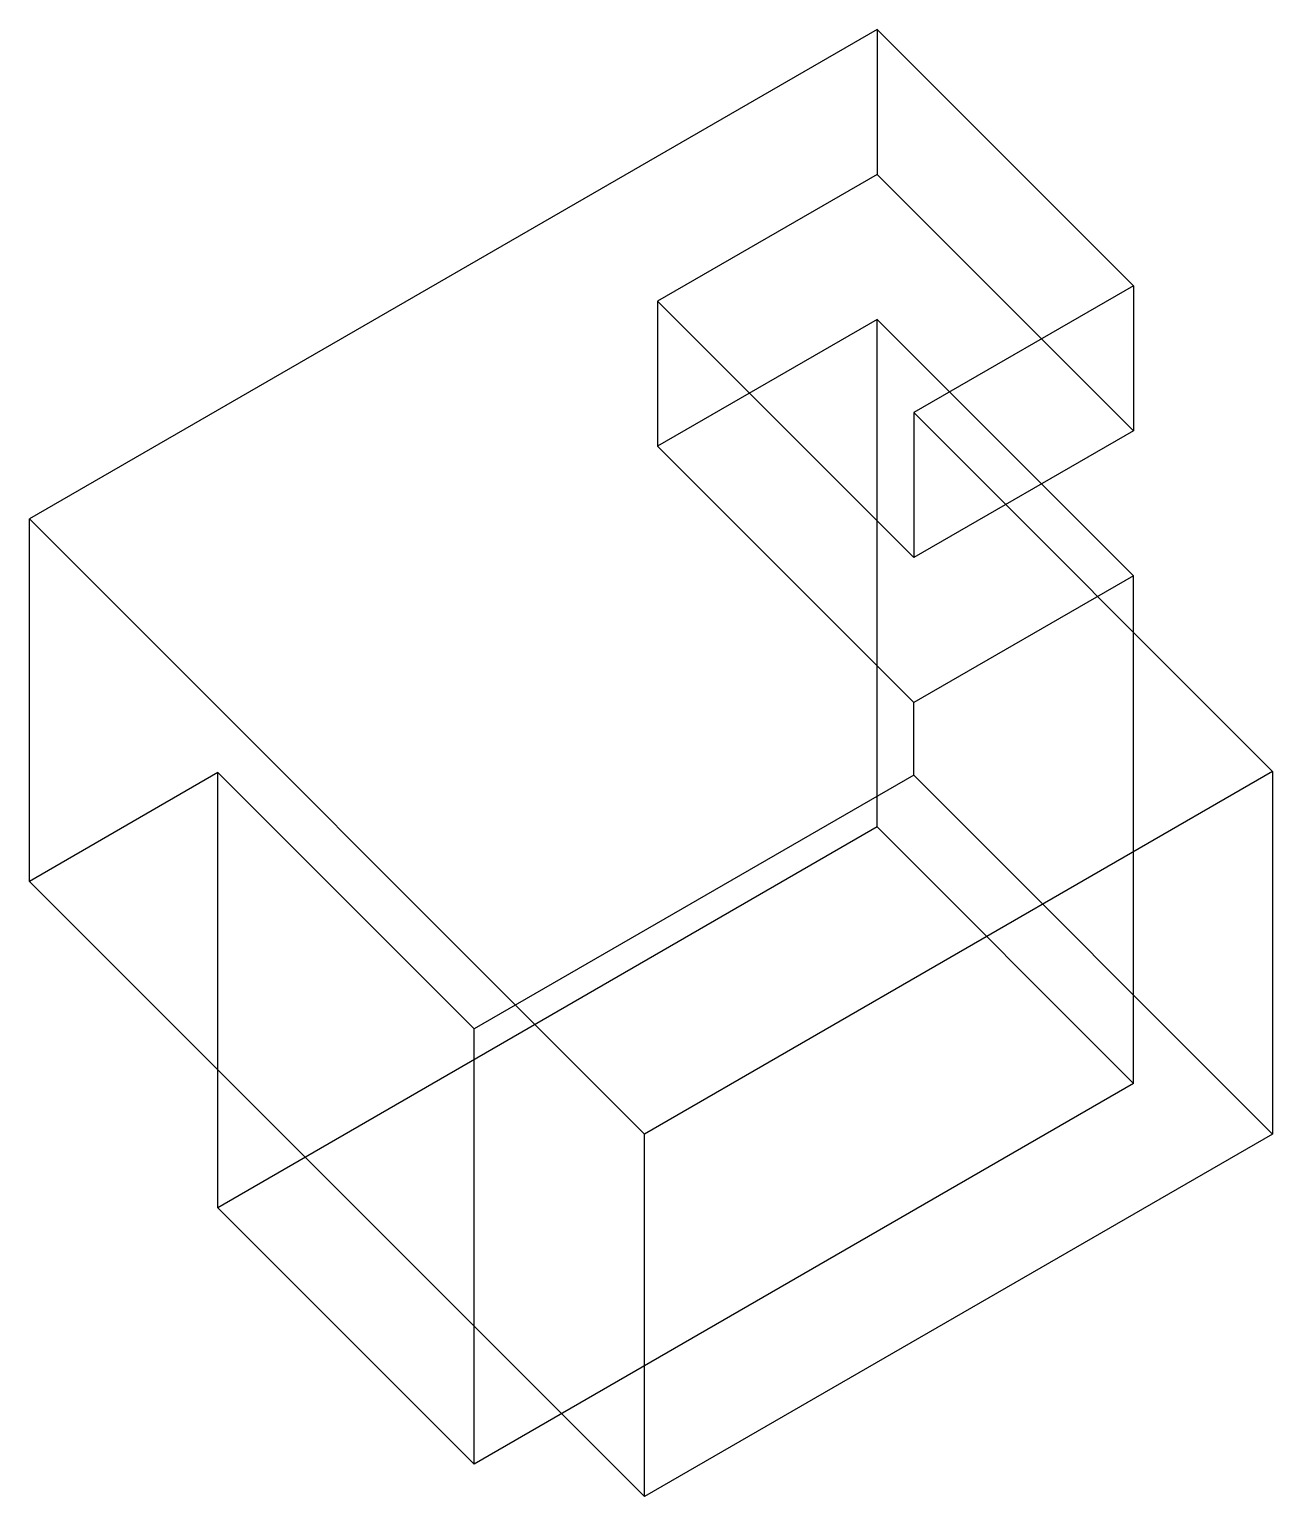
# Model space of a CAD drawing. Extents: x -11 to 75, y -257 to -156.
import ezdxf

# ---------------------------------------------------------------- set-up
doc = ezdxf.new("R2010")
doc.units = 0
doc.header["$MEASUREMENT"] = 0
doc.layers.add('1', color=7, linetype='CONTINUOUS')

msp = doc.modelspace()

# ---------------------------------------------------------------- linework, layer by layer
at = {"layer": '1', "color": 7, "linetype": 'CONTINUOUS'}
for p, q in [((47.420704, -156.268325), (-11.03601, -190.018324)), ((47.420704, -156.268325), (65.098374, -173.945994)), ((47.420704, -156.268325), (47.420705, -166.268324)), ((47.420705, -166.268324), (32.26526, -175.018324)), ((47.420705, -166.268324), (65.098374, -183.945994)), ((65.098374, -173.945994), (49.94293, -182.695994)), ((65.098374, -173.945994), (65.098374, -183.945994)), ((32.26526, -175.018324), (49.94293, -192.695994)), ((32.26526, -175.018324), (32.26526, -185.018325)), ((47.420704, -176.268325), (32.26526, -185.018325)), ((47.420704, -211.268325), (47.420704, -176.268325)), ((47.420704, -176.268325), (65.098374, -193.945994)), ((49.94293, -182.695994), (74.691667, -207.444731)), ((49.94293, -182.695994), (49.94293, -192.695994)), ((65.098374, -183.945994), (49.94293, -192.695994)), ((32.26526, -185.018325), (49.94293, -202.695994)), ((-11.03601, -215.018324), (-11.03601, -190.018324)), ((-11.03601, -190.018324), (31.390397, -232.444731)), ((65.098374, -193.945994), (49.94293, -202.695994)), ((65.098374, -228.945994), (65.098374, -193.945994)), ((49.94293, -207.695994), (49.94293, -202.695994)), ((1.954371, -207.518324), (-11.03601, -215.018324)), ((1.954371, -207.518324), (19.63204, -225.195994)), ((1.954371, -237.518324), (1.954371, -207.518324)), ((49.94293, -207.695994), (19.63204, -225.195994)), ((74.691667, -207.444731), (31.390397, -232.444731)), ((49.94293, -207.695994), (74.691667, -232.444731)), ((74.691667, -207.444731), (74.691667, -232.444731)), ((47.420704, -211.268325), (1.954371, -237.518324)), ((47.420704, -211.268325), (65.098374, -228.945994)), ((-11.03601, -215.018324), (31.390397, -257.444731)), ((19.63204, -255.195994), (19.63204, -225.195994)), ((65.098374, -228.945994), (19.63204, -255.195994)), ((31.390397, -257.444731), (31.390397, -232.444731)), ((74.691667, -232.444731), (31.390397, -257.444731)), ((1.954371, -237.518324), (19.63204, -255.195994))]:
    msp.add_line(p, q, dxfattribs=at)

doc.saveas('drawing.dxf')
